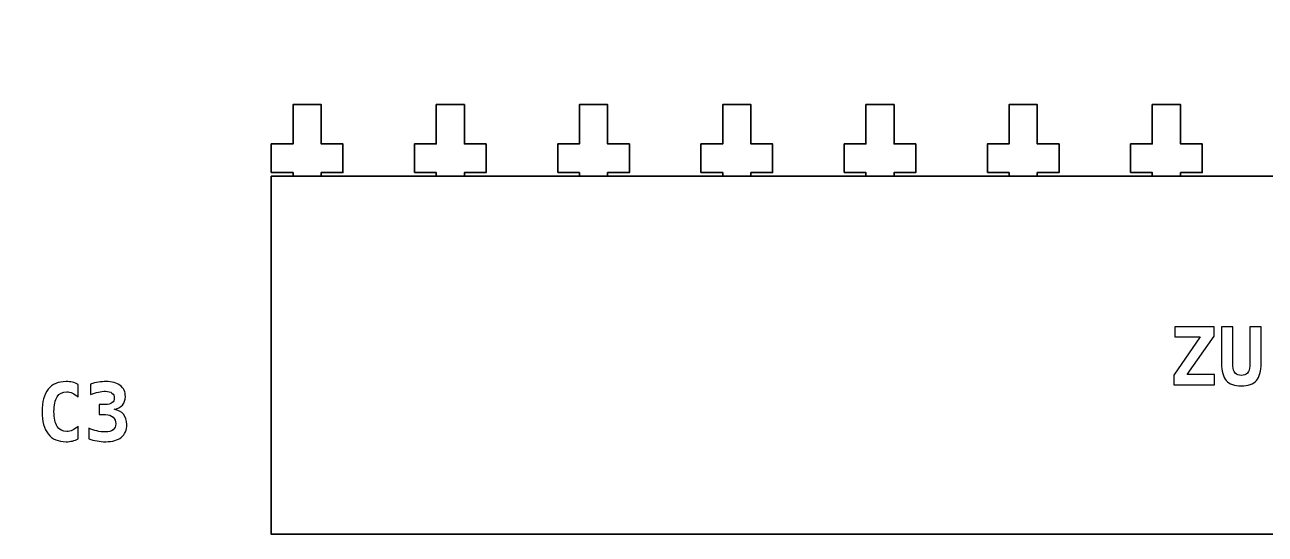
# Model space of a CAD drawing. Header units: centimetres. Extents: x -14.31 to -6.69, y -17.55 to -12.15.
# Drawn here: x -10.959 to -8.76, y -16.219 to -15.315 of the extents above; entities that cross this region are included whole.
import ezdxf

# ---------------------------------------------------------------- set-up
doc = ezdxf.new("R2010")
doc.units = ezdxf.units.CM
doc.header["$MEASUREMENT"] = 0
doc.layers.add('Layer 1', color=7, linetype='Continuous')

msp = doc.modelspace()

# ---------------------------------------------------------------- linework, layer by layer
at = {"layer": 'Layer 1', "color": 7, "lineweight": 35}
for points, knots in [([(-13.60478, -12.19155), (-13.60478, -12.19155), (-13.60478, -17.54618), (-13.60478, -17.54618), (-13.60478, -17.54618), (-13.60478, -17.54618), (-7.00326, -17.54618), (-7.00326, -17.54618), (-7.00326, -17.54618), (-7.00326, -17.54618), (-6.91925, -17.25396), (-6.91925, -17.25396), (-6.91925, -17.25396), (-6.91925, -17.25396), (-6.69233, -17.01606), (-6.69233, -17.01606), (-6.69233, -17.01606), (-6.69233, -17.01606), (-6.69233, -13.6785), (-6.69233, -13.6785), (-6.69233, -13.6785), (-6.69233, -13.6785), (-6.91782, -13.42932), (-6.91782, -13.42932), (-6.91782, -13.42932), (-6.91782, -13.42932), (-6.91782, -12.15382), (-6.91782, -12.15382), (-6.91782, -12.15382), (-6.91782, -12.15382), (-13.60478, -12.19155), (-13.60478, -12.19155)], [0, 0, 0, 0, 0.125, 0.125, 0.125, 0.125, 0.25, 0.25, 0.25, 0.25, 0.375, 0.375, 0.375, 0.375, 0.5, 0.5, 0.5, 0.5, 0.625, 0.625, 0.625, 0.625, 0.75, 0.75, 0.75, 0.75, 0.875, 0.875, 0.875, 0.875, 1, 1, 1, 1]), ([(-10.52217, -15.57751), (-10.52217, -15.57751), (-10.52217, -15.52671), (-10.52217, -15.52671), (-10.52217, -15.52671), (-10.52217, -15.52671), (-10.48367, -15.52671), (-10.48367, -15.52671), (-10.48367, -15.52671), (-10.48367, -15.52671), (-10.48367, -15.45686), (-10.48367, -15.45686), (-10.48367, -15.45686), (-10.48367, -15.45686), (-10.43367, -15.45686), (-10.43367, -15.45686), (-10.43367, -15.45686), (-10.43367, -15.45686), (-10.43367, -15.52671), (-10.43367, -15.52671), (-10.43367, -15.52671), (-10.43367, -15.52671), (-10.39517, -15.52671), (-10.39517, -15.52671), (-10.39517, -15.52671), (-10.39517, -15.52671), (-10.39517, -15.57751), (-10.39517, -15.57751), (-10.39517, -15.57751), (-10.39517, -15.57751), (-10.43367, -15.57751), (-10.43367, -15.57751), (-10.43367, -15.57751), (-10.43367, -15.57751), (-10.43367, -15.58386), (-10.43367, -15.58386), (-10.43367, -15.58386), (-10.43367, -15.58386), (-10.48367, -15.58386), (-10.48367, -15.58386), (-10.48367, -15.58386), (-10.48367, -15.58386), (-10.48367, -15.57751), (-10.48367, -15.57751), (-10.48367, -15.57751), (-10.48367, -15.57751), (-10.52217, -15.57751), (-10.52217, -15.57751)], [0, 0, 0, 0, 0.0833333, 0.0833333, 0.0833333, 0.0833333, 0.1666667, 0.1666667, 0.1666667, 0.1666667, 0.25, 0.25, 0.25, 0.25, 0.3333333, 0.3333333, 0.3333333, 0.3333333, 0.4166667, 0.4166667, 0.4166667, 0.4166667, 0.5, 0.5, 0.5, 0.5, 0.5833333, 0.5833333, 0.5833333, 0.5833333, 0.6666667, 0.6666667, 0.6666667, 0.6666667, 0.75, 0.75, 0.75, 0.75, 0.8333333, 0.8333333, 0.8333333, 0.8333333, 0.9166667, 0.9166667, 0.9166667, 0.9166667, 1, 1, 1, 1]), ([(-10.26817, -15.57751), (-10.26817, -15.57751), (-10.26817, -15.52671), (-10.26817, -15.52671), (-10.26817, -15.52671), (-10.26817, -15.52671), (-10.22967, -15.52671), (-10.22967, -15.52671), (-10.22967, -15.52671), (-10.22967, -15.52671), (-10.22967, -15.45686), (-10.22967, -15.45686), (-10.22967, -15.45686), (-10.22967, -15.45686), (-10.17967, -15.45686), (-10.17967, -15.45686), (-10.17967, -15.45686), (-10.17967, -15.45686), (-10.17967, -15.52671), (-10.17967, -15.52671), (-10.17967, -15.52671), (-10.17967, -15.52671), (-10.14117, -15.52671), (-10.14117, -15.52671), (-10.14117, -15.52671), (-10.14117, -15.52671), (-10.14117, -15.57751), (-10.14117, -15.57751), (-10.14117, -15.57751), (-10.14117, -15.57751), (-10.17967, -15.57751), (-10.17967, -15.57751), (-10.17967, -15.57751), (-10.17967, -15.57751), (-10.17967, -15.58386), (-10.17967, -15.58386), (-10.17967, -15.58386), (-10.17967, -15.58386), (-10.22967, -15.58386), (-10.22967, -15.58386), (-10.22967, -15.58386), (-10.22967, -15.58386), (-10.22967, -15.57751), (-10.22967, -15.57751), (-10.22967, -15.57751), (-10.22967, -15.57751), (-10.26817, -15.57751), (-10.26817, -15.57751)], [0, 0, 0, 0, 0.0833333, 0.0833333, 0.0833333, 0.0833333, 0.1666667, 0.1666667, 0.1666667, 0.1666667, 0.25, 0.25, 0.25, 0.25, 0.3333333, 0.3333333, 0.3333333, 0.3333333, 0.4166667, 0.4166667, 0.4166667, 0.4166667, 0.5, 0.5, 0.5, 0.5, 0.5833333, 0.5833333, 0.5833333, 0.5833333, 0.6666667, 0.6666667, 0.6666667, 0.6666667, 0.75, 0.75, 0.75, 0.75, 0.8333333, 0.8333333, 0.8333333, 0.8333333, 0.9166667, 0.9166667, 0.9166667, 0.9166667, 1, 1, 1, 1]), ([(-10.01417, -15.57751), (-10.01417, -15.57751), (-10.01417, -15.52671), (-10.01417, -15.52671), (-10.01417, -15.52671), (-10.01417, -15.52671), (-9.97567, -15.52671), (-9.97567, -15.52671), (-9.97567, -15.52671), (-9.97567, -15.52671), (-9.97567, -15.45686), (-9.97567, -15.45686), (-9.97567, -15.45686), (-9.97567, -15.45686), (-9.92567, -15.45686), (-9.92567, -15.45686), (-9.92567, -15.45686), (-9.92567, -15.45686), (-9.92567, -15.52671), (-9.92567, -15.52671), (-9.92567, -15.52671), (-9.92567, -15.52671), (-9.88717, -15.52671), (-9.88717, -15.52671), (-9.88717, -15.52671), (-9.88717, -15.52671), (-9.88717, -15.57751), (-9.88717, -15.57751), (-9.88717, -15.57751), (-9.88717, -15.57751), (-9.92567, -15.57751), (-9.92567, -15.57751), (-9.92567, -15.57751), (-9.92567, -15.57751), (-9.92567, -15.58386), (-9.92567, -15.58386), (-9.92567, -15.58386), (-9.92567, -15.58386), (-9.97567, -15.58386), (-9.97567, -15.58386), (-9.97567, -15.58386), (-9.97567, -15.58386), (-9.97567, -15.57751), (-9.97567, -15.57751), (-9.97567, -15.57751), (-9.97567, -15.57751), (-10.01417, -15.57751), (-10.01417, -15.57751)], [0, 0, 0, 0, 0.0833333, 0.0833333, 0.0833333, 0.0833333, 0.1666667, 0.1666667, 0.1666667, 0.1666667, 0.25, 0.25, 0.25, 0.25, 0.3333333, 0.3333333, 0.3333333, 0.3333333, 0.4166667, 0.4166667, 0.4166667, 0.4166667, 0.5, 0.5, 0.5, 0.5, 0.5833333, 0.5833333, 0.5833333, 0.5833333, 0.6666667, 0.6666667, 0.6666667, 0.6666667, 0.75, 0.75, 0.75, 0.75, 0.8333333, 0.8333333, 0.8333333, 0.8333333, 0.9166667, 0.9166667, 0.9166667, 0.9166667, 1, 1, 1, 1]), ([(-9.76017, -15.57751), (-9.76017, -15.57751), (-9.76017, -15.52671), (-9.76017, -15.52671), (-9.76017, -15.52671), (-9.76017, -15.52671), (-9.72167, -15.52671), (-9.72167, -15.52671), (-9.72167, -15.52671), (-9.72167, -15.52671), (-9.72167, -15.45686), (-9.72167, -15.45686), (-9.72167, -15.45686), (-9.72167, -15.45686), (-9.67167, -15.45686), (-9.67167, -15.45686), (-9.67167, -15.45686), (-9.67167, -15.45686), (-9.67167, -15.52671), (-9.67167, -15.52671), (-9.67167, -15.52671), (-9.67167, -15.52671), (-9.63317, -15.52671), (-9.63317, -15.52671), (-9.63317, -15.52671), (-9.63317, -15.52671), (-9.63317, -15.57751), (-9.63317, -15.57751), (-9.63317, -15.57751), (-9.63317, -15.57751), (-9.67167, -15.57751), (-9.67167, -15.57751), (-9.67167, -15.57751), (-9.67167, -15.57751), (-9.67167, -15.58386), (-9.67167, -15.58386), (-9.67167, -15.58386), (-9.67167, -15.58386), (-9.72167, -15.58386), (-9.72167, -15.58386), (-9.72167, -15.58386), (-9.72167, -15.58386), (-9.72167, -15.57751), (-9.72167, -15.57751), (-9.72167, -15.57751), (-9.72167, -15.57751), (-9.76017, -15.57751), (-9.76017, -15.57751)], [0, 0, 0, 0, 0.0833333, 0.0833333, 0.0833333, 0.0833333, 0.1666667, 0.1666667, 0.1666667, 0.1666667, 0.25, 0.25, 0.25, 0.25, 0.3333333, 0.3333333, 0.3333333, 0.3333333, 0.4166667, 0.4166667, 0.4166667, 0.4166667, 0.5, 0.5, 0.5, 0.5, 0.5833333, 0.5833333, 0.5833333, 0.5833333, 0.6666667, 0.6666667, 0.6666667, 0.6666667, 0.75, 0.75, 0.75, 0.75, 0.8333333, 0.8333333, 0.8333333, 0.8333333, 0.9166667, 0.9166667, 0.9166667, 0.9166667, 1, 1, 1, 1]), ([(-9.50617, -15.57751), (-9.50617, -15.57751), (-9.50617, -15.52671), (-9.50617, -15.52671), (-9.50617, -15.52671), (-9.50617, -15.52671), (-9.46767, -15.52671), (-9.46767, -15.52671), (-9.46767, -15.52671), (-9.46767, -15.52671), (-9.46767, -15.45686), (-9.46767, -15.45686), (-9.46767, -15.45686), (-9.46767, -15.45686), (-9.41767, -15.45686), (-9.41767, -15.45686), (-9.41767, -15.45686), (-9.41767, -15.45686), (-9.41767, -15.52671), (-9.41767, -15.52671), (-9.41767, -15.52671), (-9.41767, -15.52671), (-9.37917, -15.52671), (-9.37917, -15.52671), (-9.37917, -15.52671), (-9.37917, -15.52671), (-9.37917, -15.57751), (-9.37917, -15.57751), (-9.37917, -15.57751), (-9.37917, -15.57751), (-9.41767, -15.57751), (-9.41767, -15.57751), (-9.41767, -15.57751), (-9.41767, -15.57751), (-9.41767, -15.58386), (-9.41767, -15.58386), (-9.41767, -15.58386), (-9.41767, -15.58386), (-9.46767, -15.58386), (-9.46767, -15.58386), (-9.46767, -15.58386), (-9.46767, -15.58386), (-9.46767, -15.57751), (-9.46767, -15.57751), (-9.46767, -15.57751), (-9.46767, -15.57751), (-9.50617, -15.57751), (-9.50617, -15.57751)], [0, 0, 0, 0, 0.0833333, 0.0833333, 0.0833333, 0.0833333, 0.1666667, 0.1666667, 0.1666667, 0.1666667, 0.25, 0.25, 0.25, 0.25, 0.3333333, 0.3333333, 0.3333333, 0.3333333, 0.4166667, 0.4166667, 0.4166667, 0.4166667, 0.5, 0.5, 0.5, 0.5, 0.5833333, 0.5833333, 0.5833333, 0.5833333, 0.6666667, 0.6666667, 0.6666667, 0.6666667, 0.75, 0.75, 0.75, 0.75, 0.8333333, 0.8333333, 0.8333333, 0.8333333, 0.9166667, 0.9166667, 0.9166667, 0.9166667, 1, 1, 1, 1]), ([(-9.25217, -15.57751), (-9.25217, -15.57751), (-9.25217, -15.52671), (-9.25217, -15.52671), (-9.25217, -15.52671), (-9.25217, -15.52671), (-9.21367, -15.52671), (-9.21367, -15.52671), (-9.21367, -15.52671), (-9.21367, -15.52671), (-9.21367, -15.45686), (-9.21367, -15.45686), (-9.21367, -15.45686), (-9.21367, -15.45686), (-9.16367, -15.45686), (-9.16367, -15.45686), (-9.16367, -15.45686), (-9.16367, -15.45686), (-9.16367, -15.52671), (-9.16367, -15.52671), (-9.16367, -15.52671), (-9.16367, -15.52671), (-9.12517, -15.52671), (-9.12517, -15.52671), (-9.12517, -15.52671), (-9.12517, -15.52671), (-9.12517, -15.57751), (-9.12517, -15.57751), (-9.12517, -15.57751), (-9.12517, -15.57751), (-9.16367, -15.57751), (-9.16367, -15.57751), (-9.16367, -15.57751), (-9.16367, -15.57751), (-9.16367, -15.58386), (-9.16367, -15.58386), (-9.16367, -15.58386), (-9.16367, -15.58386), (-9.21367, -15.58386), (-9.21367, -15.58386), (-9.21367, -15.58386), (-9.21367, -15.58386), (-9.21367, -15.57751), (-9.21367, -15.57751), (-9.21367, -15.57751), (-9.21367, -15.57751), (-9.25217, -15.57751), (-9.25217, -15.57751)], [0, 0, 0, 0, 0.0833333, 0.0833333, 0.0833333, 0.0833333, 0.1666667, 0.1666667, 0.1666667, 0.1666667, 0.25, 0.25, 0.25, 0.25, 0.3333333, 0.3333333, 0.3333333, 0.3333333, 0.4166667, 0.4166667, 0.4166667, 0.4166667, 0.5, 0.5, 0.5, 0.5, 0.5833333, 0.5833333, 0.5833333, 0.5833333, 0.6666667, 0.6666667, 0.6666667, 0.6666667, 0.75, 0.75, 0.75, 0.75, 0.8333333, 0.8333333, 0.8333333, 0.8333333, 0.9166667, 0.9166667, 0.9166667, 0.9166667, 1, 1, 1, 1]), ([(-8.99817, -15.57751), (-8.99817, -15.57751), (-8.99817, -15.52671), (-8.99817, -15.52671), (-8.99817, -15.52671), (-8.99817, -15.52671), (-8.95967, -15.52671), (-8.95967, -15.52671), (-8.95967, -15.52671), (-8.95967, -15.52671), (-8.95967, -15.45686), (-8.95967, -15.45686), (-8.95967, -15.45686), (-8.95967, -15.45686), (-8.90967, -15.45686), (-8.90967, -15.45686), (-8.90967, -15.45686), (-8.90967, -15.45686), (-8.90967, -15.52671), (-8.90967, -15.52671), (-8.90967, -15.52671), (-8.90967, -15.52671), (-8.87117, -15.52671), (-8.87117, -15.52671), (-8.87117, -15.52671), (-8.87117, -15.52671), (-8.87117, -15.57751), (-8.87117, -15.57751), (-8.87117, -15.57751), (-8.87117, -15.57751), (-8.90967, -15.57751), (-8.90967, -15.57751), (-8.90967, -15.57751), (-8.90967, -15.57751), (-8.90967, -15.58386), (-8.90967, -15.58386), (-8.90967, -15.58386), (-8.90967, -15.58386), (-8.95967, -15.58386), (-8.95967, -15.58386), (-8.95967, -15.58386), (-8.95967, -15.58386), (-8.95967, -15.57751), (-8.95967, -15.57751), (-8.95967, -15.57751), (-8.95967, -15.57751), (-8.99817, -15.57751), (-8.99817, -15.57751)], [0, 0, 0, 0, 0.0833333, 0.0833333, 0.0833333, 0.0833333, 0.1666667, 0.1666667, 0.1666667, 0.1666667, 0.25, 0.25, 0.25, 0.25, 0.3333333, 0.3333333, 0.3333333, 0.3333333, 0.4166667, 0.4166667, 0.4166667, 0.4166667, 0.5, 0.5, 0.5, 0.5, 0.5833333, 0.5833333, 0.5833333, 0.5833333, 0.6666667, 0.6666667, 0.6666667, 0.6666667, 0.75, 0.75, 0.75, 0.75, 0.8333333, 0.8333333, 0.8333333, 0.8333333, 0.9166667, 0.9166667, 0.9166667, 0.9166667, 1, 1, 1, 1]), ([(-7.09317, -15.58386), (-7.09317, -15.58386), (-7.09317, -16.21885), (-7.09317, -16.21885), (-7.09317, -16.21885), (-7.09317, -16.21885), (-10.52215, -16.21885), (-10.52215, -16.21885), (-10.52215, -16.21885), (-10.52215, -16.21885), (-10.52215, -15.58386), (-10.52215, -15.58386), (-10.52215, -15.58386), (-10.52215, -15.58386), (-7.09317, -15.58386), (-7.09317, -15.58386)], [0, 0, 0, 0, 0.25, 0.25, 0.25, 0.25, 0.5, 0.5, 0.5, 0.5, 0.75, 0.75, 0.75, 0.75, 1, 1, 1, 1])]:
    msp.add_open_spline(points, degree=3, knots=knots, dxfattribs=at)
at = {"layer": 'Layer 1', "color": 250}
for points, knots in [([(-8.91981, -15.85085), (-8.91981, -15.85085), (-8.85022, -15.85085), (-8.85022, -15.85085), (-8.85022, -15.85085), (-8.85022, -15.85085), (-8.85022, -15.86767), (-8.85022, -15.86767), (-8.85022, -15.86767), (-8.85022, -15.86767), (-8.89789, -15.9358), (-8.89789, -15.9358), (-8.89789, -15.9358), (-8.89789, -15.9358), (-8.84925, -15.9358), (-8.84925, -15.9358), (-8.84925, -15.9358), (-8.84925, -15.9358), (-8.84925, -15.95372), (-8.84925, -15.95372), (-8.84925, -15.95372), (-8.84925, -15.95372), (-8.92131, -15.95372), (-8.92131, -15.95372), (-8.92131, -15.95372), (-8.92131, -15.95372), (-8.92131, -15.9369), (-8.92131, -15.9369), (-8.92131, -15.9369), (-8.92131, -15.9369), (-8.8751, -15.86877), (-8.8751, -15.86877), (-8.8751, -15.86877), (-8.8751, -15.86877), (-8.91981, -15.86877), (-8.91981, -15.86877), (-8.91981, -15.86877), (-8.91981, -15.86877), (-8.91981, -15.85085), (-8.91981, -15.85085)], [0, 0, 0, 0, 0.1, 0.1, 0.1, 0.1, 0.2, 0.2, 0.2, 0.2, 0.3, 0.3, 0.3, 0.3, 0.4, 0.4, 0.4, 0.4, 0.5, 0.5, 0.5, 0.5, 0.6, 0.6, 0.6, 0.6, 0.7, 0.7, 0.7, 0.7, 0.8, 0.8, 0.8, 0.8, 0.9, 0.9, 0.9, 0.9, 1, 1, 1, 1]), ([(-8.83698, -15.91576), (-8.83698, -15.91576), (-8.83698, -15.85085), (-8.83698, -15.85085), (-8.83698, -15.85085), (-8.83698, -15.85085), (-8.81666, -15.85085), (-8.81666, -15.85085), (-8.81666, -15.85085), (-8.81666, -15.85085), (-8.81666, -15.92086), (-8.81666, -15.92086), (-8.81666, -15.92086), (-8.81666, -15.92602), (-8.81534, -15.93004), (-8.81273, -15.93295), (-8.81273, -15.93295), (-8.81012, -15.93587), (-8.80647, -15.93733), (-8.80184, -15.93733), (-8.80184, -15.93733), (-8.79721, -15.93733), (-8.79356, -15.93587), (-8.79095, -15.93295), (-8.79095, -15.93295), (-8.78834, -15.93004), (-8.78702, -15.92602), (-8.78702, -15.92086), (-8.78702, -15.92086), (-8.78702, -15.92086), (-8.78702, -15.85085), (-8.78702, -15.85085), (-8.78702, -15.85085), (-8.78702, -15.85085), (-8.7667, -15.85085), (-8.7667, -15.85085), (-8.7667, -15.85085), (-8.7667, -15.85085), (-8.7667, -15.91576), (-8.7667, -15.91576), (-8.7667, -15.91576), (-8.7667, -15.92973), (-8.76948, -15.93987), (-8.77503, -15.94622), (-8.77503, -15.94622), (-8.7806, -15.95254), (-8.78954, -15.95572), (-8.80184, -15.95572), (-8.80184, -15.95572), (-8.81409, -15.95572), (-8.82303, -15.95254), (-8.8286, -15.94622), (-8.8286, -15.94622), (-8.83418, -15.93987), (-8.83698, -15.92973), (-8.83698, -15.91576)], [0, 0, 0, 0, 0.0714286, 0.0714286, 0.0714286, 0.0714286, 0.1428571, 0.1428571, 0.1428571, 0.1428571, 0.2142857, 0.2142857, 0.2142857, 0.2142857, 0.2857143, 0.2857143, 0.2857143, 0.2857143, 0.3571429, 0.3571429, 0.3571429, 0.3571429, 0.4285714, 0.4285714, 0.4285714, 0.4285714, 0.5, 0.5, 0.5, 0.5, 0.5714286, 0.5714286, 0.5714286, 0.5714286, 0.6428571, 0.6428571, 0.6428571, 0.6428571, 0.7142857, 0.7142857, 0.7142857, 0.7142857, 0.7857143, 0.7857143, 0.7857143, 0.7857143, 0.8571429, 0.8571429, 0.8571429, 0.8571429, 0.9285714, 0.9285714, 0.9285714, 0.9285714, 1, 1, 1, 1]), ([(-10.86478, -16.04989), (-10.868, -16.05153), (-10.87136, -16.05278), (-10.87491, -16.0536), (-10.87491, -16.0536), (-10.87844, -16.05443), (-10.88216, -16.05485), (-10.88606, -16.05485), (-10.88606, -16.05485), (-10.89994, -16.05485), (-10.91054, -16.05029), (-10.91783, -16.04114), (-10.91783, -16.04114), (-10.92515, -16.03199), (-10.92879, -16.0188), (-10.92879, -16.00151), (-10.92879, -16.00151), (-10.92879, -15.9842), (-10.92515, -15.97098), (-10.91783, -15.96183), (-10.91783, -15.96183), (-10.91054, -15.95269), (-10.89994, -15.94812), (-10.88606, -15.94812), (-10.88606, -15.94812), (-10.88216, -15.94812), (-10.87842, -15.94855), (-10.87484, -15.94937), (-10.87484, -15.94937), (-10.87124, -15.95019), (-10.86791, -15.95144), (-10.86478, -15.95309), (-10.86478, -15.95309), (-10.86478, -15.95309), (-10.86478, -15.97569), (-10.86478, -15.97569), (-10.86478, -15.97569), (-10.86826, -15.97246), (-10.87167, -15.97011), (-10.87494, -15.96861), (-10.87494, -15.96861), (-10.87823, -15.96713), (-10.88162, -15.96637), (-10.88512, -15.96637), (-10.88512, -15.96637), (-10.89255, -15.96637), (-10.89817, -15.96934), (-10.90196, -15.97524), (-10.90196, -15.97524), (-10.90575, -15.98114), (-10.90765, -15.98989), (-10.90765, -16.00151), (-10.90765, -16.00151), (-10.90765, -16.0131), (-10.90575, -16.02183), (-10.90196, -16.02773), (-10.90196, -16.02773), (-10.89817, -16.03364), (-10.89255, -16.0366), (-10.88512, -16.0366), (-10.88512, -16.0366), (-10.88162, -16.0366), (-10.87823, -16.03585), (-10.87494, -16.03436), (-10.87494, -16.03436), (-10.87167, -16.03286), (-10.86826, -16.03051), (-10.86478, -16.02729), (-10.86478, -16.02729), (-10.86478, -16.02729), (-10.86478, -16.04989), (-10.86478, -16.04989)], [0, 0, 0, 0, 0.0555556, 0.0555556, 0.0555556, 0.0555556, 0.1111111, 0.1111111, 0.1111111, 0.1111111, 0.1666667, 0.1666667, 0.1666667, 0.1666667, 0.2222222, 0.2222222, 0.2222222, 0.2222222, 0.2777778, 0.2777778, 0.2777778, 0.2777778, 0.3333333, 0.3333333, 0.3333333, 0.3333333, 0.3888889, 0.3888889, 0.3888889, 0.3888889, 0.4444444, 0.4444444, 0.4444444, 0.4444444, 0.5, 0.5, 0.5, 0.5, 0.5555556, 0.5555556, 0.5555556, 0.5555556, 0.6111111, 0.6111111, 0.6111111, 0.6111111, 0.6666667, 0.6666667, 0.6666667, 0.6666667, 0.7222222, 0.7222222, 0.7222222, 0.7222222, 0.7777778, 0.7777778, 0.7777778, 0.7777778, 0.8333333, 0.8333333, 0.8333333, 0.8333333, 0.8888889, 0.8888889, 0.8888889, 0.8888889, 0.9444444, 0.9444444, 0.9444444, 0.9444444, 1, 1, 1, 1]), ([(-10.81649, -16.00682), (-10.81649, -16.00682), (-10.82738, -16.00682), (-10.82738, -16.00682), (-10.82738, -16.00682), (-10.82738, -16.00682), (-10.82738, -15.9889), (-10.82738, -15.9889), (-10.82738, -15.9889), (-10.82738, -15.9889), (-10.81649, -15.9889), (-10.81649, -15.9889), (-10.81649, -15.9889), (-10.81146, -15.9889), (-10.80753, -15.98792), (-10.80476, -15.98592), (-10.80476, -15.98592), (-10.80198, -15.98392), (-10.80059, -15.9811), (-10.80059, -15.97747), (-10.80059, -15.97747), (-10.80059, -15.97366), (-10.80198, -15.97068), (-10.80476, -15.96854), (-10.80476, -15.96854), (-10.80753, -15.9664), (-10.81146, -15.96534), (-10.81649, -15.96534), (-10.81649, -15.96534), (-10.82035, -15.96534), (-10.82449, -15.96583), (-10.82889, -15.9668), (-10.82889, -15.9668), (-10.83331, -15.96776), (-10.83787, -15.96917), (-10.8426, -15.97101), (-10.8426, -15.97101), (-10.8426, -15.97101), (-10.8426, -15.95254), (-10.8426, -15.95254), (-10.8426, -15.95254), (-10.83787, -15.95111), (-10.83321, -15.95003), (-10.82863, -15.94925), (-10.82863, -15.94925), (-10.82402, -15.9485), (-10.81962, -15.94812), (-10.81539, -15.94812), (-10.81539, -15.94812), (-10.80455, -15.94812), (-10.7961, -15.9505), (-10.79006, -15.95523), (-10.79006, -15.95523), (-10.78399, -15.95995), (-10.78096, -15.96647), (-10.78096, -15.97479), (-10.78096, -15.97479), (-10.78096, -15.98088), (-10.7827, -15.98589), (-10.7862, -15.98977), (-10.7862, -15.98977), (-10.78968, -15.99365), (-10.79467, -15.99619), (-10.80114, -15.99737), (-10.80114, -15.99737), (-10.7938, -15.99866), (-10.78818, -16.0016), (-10.78432, -16.00617), (-10.78432, -16.00617), (-10.78046, -16.01073), (-10.77853, -16.01675), (-10.77853, -16.02418), (-10.77853, -16.02418), (-10.77853, -16.03415), (-10.78173, -16.04175), (-10.78811, -16.04699), (-10.78811, -16.04699), (-10.7945, -16.05224), (-10.80377, -16.05485), (-10.81595, -16.05485), (-10.81595, -16.05485), (-10.82113, -16.05485), (-10.82623, -16.0544), (-10.83126, -16.05353), (-10.83126, -16.05353), (-10.83629, -16.05266), (-10.84112, -16.05139), (-10.8457, -16.04975), (-10.8457, -16.04975), (-10.8457, -16.04975), (-10.8457, -16.03086), (-10.8457, -16.03086), (-10.8457, -16.03086), (-10.84137, -16.03302), (-10.83672, -16.03467), (-10.83171, -16.0358), (-10.83171, -16.0358), (-10.82672, -16.03693), (-10.82145, -16.03749), (-10.81595, -16.03749), (-10.81595, -16.03749), (-10.81042, -16.03749), (-10.80607, -16.03622), (-10.80285, -16.03366), (-10.80285, -16.03366), (-10.79963, -16.03112), (-10.79803, -16.02769), (-10.79803, -16.02336), (-10.79803, -16.02336), (-10.79803, -16.01809), (-10.79963, -16.014), (-10.80285, -16.01113), (-10.80285, -16.01113), (-10.80607, -16.00826), (-10.81061, -16.00682), (-10.81649, -16.00682)], [0, 0, 0, 0, 0.0344828, 0.0344828, 0.0344828, 0.0344828, 0.0689655, 0.0689655, 0.0689655, 0.0689655, 0.1034483, 0.1034483, 0.1034483, 0.1034483, 0.137931, 0.137931, 0.137931, 0.137931, 0.1724138, 0.1724138, 0.1724138, 0.1724138, 0.2068966, 0.2068966, 0.2068966, 0.2068966, 0.2413793, 0.2413793, 0.2413793, 0.2413793, 0.2758621, 0.2758621, 0.2758621, 0.2758621, 0.3103448, 0.3103448, 0.3103448, 0.3103448, 0.3448276, 0.3448276, 0.3448276, 0.3448276, 0.3793103, 0.3793103, 0.3793103, 0.3793103, 0.4137931, 0.4137931, 0.4137931, 0.4137931, 0.4482759, 0.4482759, 0.4482759, 0.4482759, 0.4827586, 0.4827586, 0.4827586, 0.4827586, 0.5172414, 0.5172414, 0.5172414, 0.5172414, 0.5517241, 0.5517241, 0.5517241, 0.5517241, 0.5862069, 0.5862069, 0.5862069, 0.5862069, 0.6206897, 0.6206897, 0.6206897, 0.6206897, 0.6551724, 0.6551724, 0.6551724, 0.6551724, 0.6896552, 0.6896552, 0.6896552, 0.6896552, 0.7241379, 0.7241379, 0.7241379, 0.7241379, 0.7586207, 0.7586207, 0.7586207, 0.7586207, 0.7931034, 0.7931034, 0.7931034, 0.7931034, 0.8275862, 0.8275862, 0.8275862, 0.8275862, 0.862069, 0.862069, 0.862069, 0.862069, 0.8965517, 0.8965517, 0.8965517, 0.8965517, 0.9310345, 0.9310345, 0.9310345, 0.9310345, 0.9655172, 0.9655172, 0.9655172, 0.9655172, 1, 1, 1, 1])]:
    msp.add_open_spline(points, degree=3, knots=knots, dxfattribs=at)

doc.saveas('drawing.dxf')
